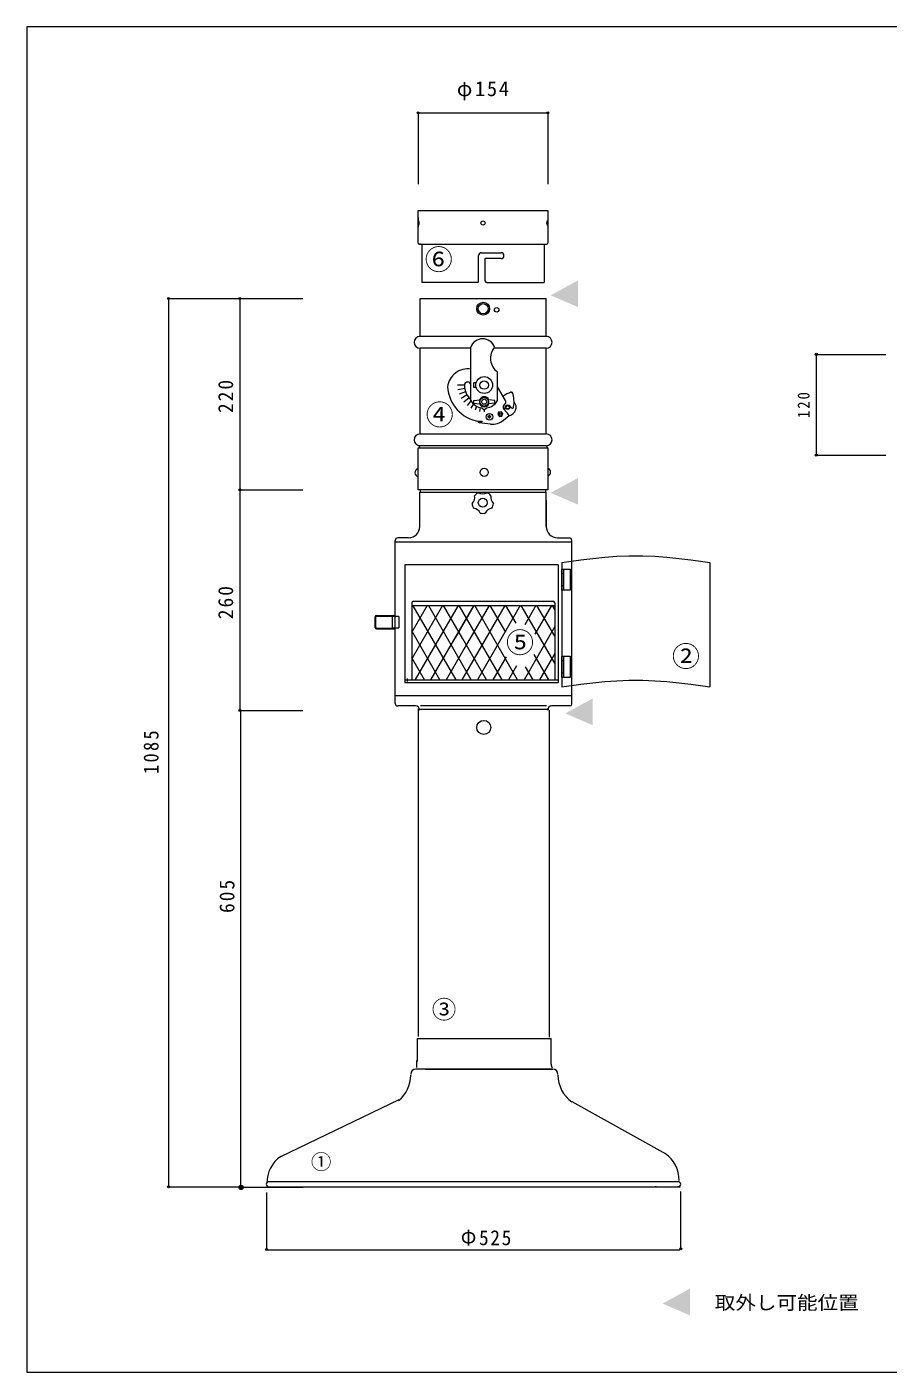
# Model space of a CAD drawing. Units: millimetres, scale not verified. Extents: x -1625 to 1655, y 831 to 3135.
# Drawn here: x -1625 to -151, y 831 to 3135 of the extents above; entities that cross this region are included whole.
import ezdxf
from ezdxf.enums import TextEntityAlignment as Align

# ---------------------------------------------------------------- set-up
doc = ezdxf.new("R2010")
doc.units = ezdxf.units.MM
doc.header["$LTSCALE"] = 7
doc.header["$PDMODE"] = 32
doc.header["$PDSIZE"] = 3.5
doc.layers.add('0-0', color=7, linetype='Continuous', lineweight=9)
doc.styles.add('ＭＳ ゴシック', font='')
doc.styles.get('ＭＳ ゴシック').set_extended_font_data('MS Gothic')

msp = doc.modelspace()

# ---------------------------------------------------------------- hatches: boundary and pattern name
at = {"layer": '0-0'}
msp.add_hatch(color=256, dxfattribs=at).paths.add_polyline_path([(-1255.069, 1147.239, 1), (-1262.207, 1147.239, 1)])

# ---------------------------------------------------------------- linework, layer by layer
for p, q in [((-955.378, 2987.87), (-733.618, 2987.87)), ((-955.378, 2987.87), (-955.378, 2865.381)), ((-733.618, 2987.87), (-733.618, 2865.381)), ((-955.378, 2820.629), (-733.618, 2820.629)), ((-955.378, 2764.469), (-955.378, 2820.629)), ((-733.618, 2820.629), (-733.618, 2764.469)), ((-955.378, 2808.486), (-955.378, 2792.087)), ((-951.058, 2763.029), (-953.938, 2763.029)), ((-952.498, 2763.029), (-736.498, 2763.029)), ((-948.944, 2762.736), (-948.944, 2697.216)), ((-852.082, 2699.616), (-852.082, 2743.422)), ((-847.282, 2748.222), (-813.473, 2748.222)), ((-808.673, 2742.942), (-808.673, 2743.422)), ((-739.853, 2762.902), (-739.853, 2697.216)), ((-737.938, 2763.029), (-735.058, 2763.029)), ((-813.473, 2738.142), (-840.562, 2738.142)), ((-840.562, 2699.616), (-840.562, 2738.142)), ((-854.482, 2697.216), (-948.944, 2697.216)), ((-838.162, 2697.216), (-739.853, 2697.216)), ((-1383.121, 2669.786), (-1383.121, 1148.2)), ((-1383.121, 2669.786), (-1262.72, 2669.786)), ((-1260.877, 2669.786), (-1260.877, 2342.08)), ((-1260.877, 2669.786), (-1152.734, 2669.786)), ((-952.273, 2604.842), (-952.273, 2669.786)), ((-952.273, 2669.786), (-736.273, 2669.786)), ((-736.273, 2604.842), (-736.273, 2669.786)), ((-734.833, 2604.842), (-953.713, 2604.842)), ((-952.273, 2437.802), (-952.273, 2584.682)), ((-866.444, 2584.682), (-952.273, 2584.682)), ((-865.455, 2494.914), (-865.455, 2586.354)), ((-736.273, 2584.682), (-824.894, 2584.682)), ((-736.273, 2437.802), (-736.273, 2584.682)), ((-273.714, 2574.103), (-273.714, 2401.303)), ((-273.714, 2574.103), (-154.416, 2574.103)), ((-819.375, 2494.914), (-819.375, 2543.874)), ((-876.245, 2521.554), (-888.169, 2521.554)), ((-875.731, 2515.68), (-887.474, 2513.609)), ((-860.415, 2517.594), (-860.415, 2525.514)), ((-856.26, 2525.514), (-860.415, 2525.514)), ((-856.26, 2517.594), (-860.415, 2517.594)), ((-805.884, 2494.886), (-819.585, 2518.368)), ((-874.205, 2509.984), (-885.41, 2505.905)), ((-871.713, 2504.639), (-882.039, 2498.677)), ((-868.331, 2499.809), (-877.465, 2492.144)), ((-865.163, 2494.444), (-871.825, 2486.505)), ((-860.993, 2489.377), (-865.292, 2481.93)), ((-860.406, 2490.672), (-849.615, 2489.232)), ((-824.424, 2490.672), (-835.215, 2489.232)), ((-809.3, 2486.051), (-806.197, 2490.068)), ((-855.579, 2485.387), (-858.064, 2478.56)), ((-849.243, 2482.833), (-850.36, 2476.495)), ((-842.415, 2479.074), (-842.415, 2475.8)), ((-835.465, 2466.526), (-835.407, 2467.965)), ((-834.026, 2466.468), (-835.465, 2466.526)), ((-833.968, 2467.907), (-835.407, 2467.965)), ((-834.084, 2465.03), (-834.026, 2466.468)), ((-833.968, 2467.907), (-833.91, 2469.346)), ((-832.471, 2469.288), (-833.91, 2469.346)), ((-832.645, 2464.972), (-832.587, 2466.411)), ((-831.148, 2466.353), (-832.587, 2466.411)), ((-832.529, 2467.849), (-832.471, 2469.288)), ((-831.091, 2467.791), (-832.529, 2467.849)), ((-831.148, 2466.353), (-831.091, 2467.791)), ((-809.343, 2461.288), (-799.684, 2469.642)), ((-802.693, 2473.12), (-809.149, 2480.584)), ((-799.684, 2469.642), (-802.693, 2473.12)), ((-795.726, 2482.675), (-797.743, 2485.007)), ((-852.553, 2459.412), (-845.775, 2459.72)), ((-852.488, 2457.973), (-852.553, 2459.412)), ((-851.188, 2456.62), (-851.032, 2458.039)), ((-831.323, 2454.441), (-851.188, 2456.62)), ((-832.645, 2464.972), (-834.084, 2465.03)), ((-952.567, 2438.038), (-736.505, 2438.038)), ((-955.61, 2342.08), (-955.61, 2414.08)), ((-862.273, 2417.642), (-955.153, 2417.642)), ((-952.979, 2413.716), (-952.979, 2417.128)), ((-736.273, 2417.642), (-862.273, 2417.642)), ((-734.686, 2414.058), (-734.686, 2417.732)), ((-273.714, 2401.303), (-154.416, 2401.303)), ((-273.714, 2401.303), (-154.416, 2401.303)), ((-1260.877, 2342.08), (-1152.734, 2342.08)), ((-1260.877, 2342.08), (-1260.877, 1964.197)), ((-733.338, 2342.08), (-955.61, 2342.08)), ((-952.564, 2279.042), (-952.564, 2338.187)), ((-952.564, 2338.187), (-736.273, 2338.187)), ((-952.298, 2342.032), (-952.298, 2338.132)), ((-737.261, 2341.658), (-737.261, 2338.658)), ((-736.273, 2279.042), (-736.273, 2338.187)), ((-736.273, 2324.642), (-736.273, 2277.124)), ((-971.764, 2259.842), (-990.433, 2259.842)), ((-717.073, 2259.842), (-696.673, 2259.842)), ((-994.771, 2252.974), (-692.371, 2252.974)), ((-994.753, 1976.162), (-994.753, 2255.522)), ((-692.353, 2221.994), (-692.353, 2255.522)), ((-715.468, 2213.504), (-978.37, 2213.504)), ((-978.37, 2213.504), (-978.37, 2011.904)), ((-715.468, 2213.504), (-715.468, 2011.904)), ((-709.655, 2217.765), (-709.655, 2004.645)), ((-692.353, 2008.874), (-692.353, 2221.994)), ((-456.215, 2217.765), (-456.215, 2004.645)), ((-709.348, 2170.398), (-709.348, 2206.398)), ((-709.348, 2199.198), (-706.468, 2199.198)), ((-706.468, 2206.398), (-706.468, 2170.398)), ((-706.468, 2177.598), (-709.348, 2177.598)), ((-694.948, 2170.398), (-709.348, 2170.398)), ((-966.482, 2148.385), (-966.482, 2016.8)), ((-966.482, 2144.065), (-721.682, 2144.065)), ((-913.589, 2144.065), (-966.482, 2052.452)), ((-940.193, 2144.065), (-966.482, 2098.532)), ((-964.498, 2143.43), (-891.058, 2016.71)), ((-963.602, 2151.265), (-724.562, 2151.265)), ((-887.11, 2144.09), (-960.55, 2017.37)), ((-937.529, 2143.677), (-865.529, 2016.957)), ((-860.829, 2143.43), (-934.269, 2016.71)), ((-878.732, 2086.678), (-911.865, 2144.065)), ((-860.38, 2144.065), (-890.066, 2092.647)), ((-811.784, 2016.8), (-885.26, 2144.065)), ((-807.171, 2144.065), (-880.648, 2016.8)), ((-833.776, 2144.065), (-870.702, 2080.107)), ((-785.18, 2016.8), (-858.656, 2144.065)), ((-780.567, 2144.065), (-854.044, 2016.8)), ((-805.478, 2098.039), (-832.052, 2144.065)), ((-787.847, 2113.581), (-805.447, 2144.065)), ((-721.682, 2045.058), (-778.843, 2144.065)), ((-753.963, 2144.065), (-773.096, 2110.926)), ((-727.359, 2144.065), (-755.896, 2094.637)), ((-721.682, 2091.138), (-752.239, 2144.065)), ((-721.682, 2137.218), (-725.635, 2144.065)), ((-721.682, 2148.385), (-721.682, 2016.8)), ((-1029.268, 2106.047), (-1029.268, 2124.479)), ((-1028.116, 2106.047), (-1028.116, 2124.479)), ((-1026.964, 2126.783), (-997.012, 2126.783)), ((-1026.964, 2125.631), (-997.012, 2125.631)), ((-999.841, 2125.111), (-999.841, 2105.527)), ((-988.321, 2125.111), (-999.841, 2125.111)), ((-988.321, 2125.111), (-988.321, 2105.527)), ((-1026.964, 2104.895), (-997.012, 2104.895)), ((-1026.964, 2103.743), (-997.012, 2103.743)), ((-999.841, 2105.527), (-988.321, 2105.527)), ((-918.201, 2016.8), (-966.482, 2100.424)), ((-721.682, 2107.818), (-774.231, 2016.8)), ((-870.702, 2080.107), (-907.252, 2016.8)), ((-890.066, 2092.647), (-896.106, 2082.186)), ((-838.388, 2016.8), (-878.732, 2086.678)), ((-944.805, 2016.8), (-966.482, 2054.344)), ((-804.653, 2056.267), (-827.439, 2016.8)), ((-731.971, 2016.8), (-756.955, 2060.073)), ((-721.682, 2061.738), (-747.626, 2016.8)), ((-709.399, 2056.896), (-694.999, 2056.896)), ((-709.399, 2020.896), (-709.399, 2056.896)), ((-706.519, 2056.896), (-706.519, 2020.896)), ((-694.999, 2056.896), (-694.999, 2020.896)), ((-786.959, 2040.834), (-800.835, 2016.8)), ((-758.575, 2016.8), (-771.406, 2039.024)), ((-709.399, 2049.696), (-706.519, 2049.696)), ((-706.519, 2028.096), (-709.399, 2028.096)), ((-978.687, 2016.8), (-715.785, 2016.8)), ((-978.37, 2011.904), (-715.468, 2011.904)), ((-973.949, 2013.956), (-973.949, 2019.179)), ((-694.999, 2020.896), (-709.399, 2020.896)), ((-692.353, 1974.842), (-692.353, 2008.874)), ((-692.353, 1989.122), (-994.753, 1989.122)), ((-1260.877, 1964.197), (-1152.734, 1964.197)), ((-1258.903, 1147.171), (-1258.903, 1965.586)), ((-960.193, 1971.842), (-990.433, 1971.842)), ((-864.012, 1965.543), (-955.851, 1965.543)), ((-955.547, 1965.788), (-955.547, 1405.788)), ((-735.553, 1971.842), (-951.553, 1971.842)), ((-731.851, 1965.543), (-864.012, 1965.543)), ((-731.007, 1964.738), (-731.007, 1404.738)), ((-695.353, 1971.842), (-726.913, 1971.842)), ((-957.338, 1402.248), (-727.885, 1402.248)), ((-957.338, 1402.248), (-957.338, 1362.71)), ((-731.029, 1402.248), (-728.035, 1402.248)), ((-727.885, 1363.361), (-727.885, 1402.248)), ((-957.821, 1352.504), (-957.821, 1364.369)), ((-727.885, 1358.594), (-727.885, 1363.361)), ((-942.963, 1349.898), (-959.203, 1349.898)), ((-726.803, 1349.898), (-957.523, 1349.898)), ((-942.963, 1349.898), (-741.363, 1349.898)), ((-925.043, 1349.898), (-759.283, 1349.898)), ((-741.363, 1349.898), (-725.123, 1349.898)), ((-988.318, 1297.089), (-1191.318, 1199.789)), ((-692.533, 1294.42), (-531.533, 1204.82)), ((-1212.092, 1157.26), (-547.952, 1157.26)), ((-1137.604, 1157.258), (-547.952, 1157.258)), ((-549.449, 1157.191), (-541.049, 1157.191)), ((-541.32, 1157.26), (-510.208, 1157.26)), ((-511.051, 1157.242), (-510.463, 1157.242)), ((-1383.121, 1148.2), (-1262.72, 1148.2)), ((-1152.329, 1147.171), (-1258.903, 1147.171)), ((-1214.995, 1138.691), (-1214.995, 1040.691)), ((-1211.392, 1147.992), (-547.952, 1147.992)), ((-547.952, 1148.298), (-549.464, 1148.298)), ((-548.62, 1148.164), (-540.92, 1148.164)), ((-541.32, 1147.992), (-510.208, 1147.992)), ((-511.051, 1148.282), (-510.463, 1148.282)), ((-510.463, 1148.282), (-511.051, 1148.282)), ((-510.208, 1147.992), (-506.995, 1147.992)), ((-506.013, 1140.012), (-506.013, 1042.012)), ((-1214.386, 1040.489), (-507.386, 1040.489))]:
    msp.add_line(p, q, dxfattribs=at)
for points in [[(1654.617, 830.948), (1654.617, 3134.948), (-1625.383, 3134.948)], [(-1625.383, 3134.948), (-1625.383, 830.948), (1654.617, 830.948)], [(-860.406, 2490.672), (-860.406, 2494.992), (-849.615, 2496.432)], [(-824.424, 2490.672), (-824.424, 2494.992), (-835.215, 2496.432)], [(-846.375, 2482.247), (-842.415, 2479.074), (-838.455, 2482.247)], [(-852.488, 2457.973), (-845.71, 2458.281), (-845.775, 2459.72)], [(-955.61, 2414.08), (-733.338, 2414.08), (-733.338, 2342.08)], [(-709.655, 2217.765), (-697.723, 2219.387), (-677.152, 2222.1), (-656.581, 2224.579), (-636.009, 2226.677), (-615.438, 2228.245), (-594.866, 2229.137), (-582.935, 2229.285), (-571.003, 2229.137), (-550.432, 2228.245), (-529.861, 2226.677), (-509.289, 2224.579), (-488.718, 2222.1), (-468.146, 2219.387), (-456.215, 2217.765)], [(-709.348, 2206.398), (-694.948, 2206.398), (-694.948, 2170.398)], [(-709.655, 2004.645), (-697.723, 2006.267), (-677.152, 2008.98), (-656.581, 2011.459), (-636.009, 2013.557), (-615.438, 2015.125), (-594.866, 2016.017), (-582.935, 2016.165), (-571.003, 2016.017), (-550.432, 2015.125), (-529.861, 2013.557), (-509.289, 2011.459), (-488.718, 2008.98), (-468.146, 2006.267), (-456.215, 2004.645)]]:
    msp.add_lwpolyline(points, dxfattribs=at)
msp.add_lwpolyline([(-817.671, 2475.028), (-819.087, 2470.947), (-816.261, 2467.679), (-812.018, 2468.493), (-810.602, 2472.574), (-813.428, 2475.841)], close=True, dxfattribs=at)
for centre, radius in [((-844.498, 2799.029), 3.6), ((-844.081, 2652.328), 11.04), ((-843.98, 2652.309), 8.64), ((-820.997, 2650.435), 3.84), ((-842.415, 2521.554), 14.4), ((-842.415, 2521.554), 7.2), ((-842.415, 2492.832), 7.2), ((-842.415, 2492.832), 4.32), ((-833.278, 2467.159), 5.76), ((-814.845, 2471.76), 2.16), ((-802.1, 2483.399), 3.6), ((-802.1, 2483.399), 2.88), ((-842.445, 2372.006), 7), ((-844.894, 2320.124), 7.56), ((-843.162, 1935.155), 12), ((-1258.638, 1147.239), 3.569)]:
    msp.add_circle(centre, radius, dxfattribs=at)
for centre, radius, start, end in [((-953.938, 2764.469), 1.44, 180, 270), ((-847.282, 2743.422), 4.8, 90, 180), ((-813.473, 2743.422), 4.8, 0, 90), ((-813.473, 2742.942), 4.8, 270, 0), ((-735.058, 2764.469), 1.44, 270, 0), ((-854.482, 2699.616), 2.4, 270, 0), ((-838.162, 2699.616), 2.4, 180, 270), ((-952.273, 2594.762), 10.08, 90, 270), ((-736.273, 2594.762), 10.08, 270, 90), ((-845.013, 2579.044), 21.71, 19.67743, 160.32256), ((-802.785, 2567.461), 28.836, 139.06517, 234.87869), ((-870.628, 2514.523), 34.622, 81.40654, 172.99953), ((-842.415, 2521.554), 62.64, 182.57289, 262.23984), ((-870.855, 2521.249), 5.399, 90, 181.22952), ((-842.415, 2521.554), 33.84, 180.51668, 227.08981), ((-870.855, 2521.249), 5.399, 3.23477, 90), ((-842.415, 2508.914), 26.96, 211.28448, 261.55359), ((-842.415, 2492.832), 8.64, 90, 156.05156), ((-842.415, 2492.832), 8.64, 203.94843, 336.05156), ((-842.415, 2492.832), 8.64, 23.94843, 90), ((-842.415, 2508.914), 26.96, 278.4464, 328.7155), ((-779.686, 2459.707), 52.426, 109.2178, 125.62424), ((-809.615, 2492.709), 4.32, 322.30957, 30.26373), ((-802.1, 2483.399), 14.4, 277.19296, 41.19754), ((-802.1, 2481.239), 28.44, 73.48132, 80.26373), ((-795.86, 2507.385), 2.16, 80.26373, 119.82397), ((-795.86, 2507.385), 2.16, 358.37778, 80.26373), ((-840.101, 2492.356), 48.839, 350.44992, 19.28555), ((-805.882, 2483.41), 4.32, 142.30957, 220.8582), ((-802.1, 2481.239), 5.76, 45, 220.8582), ((-794.092, 2484.088), 2.16, 220.8582, 4.3978), ((-828.184, 2483.07), 28.8, 263.74202, 310.8582), ((-952.273, 2427.722), 10.08, 90, 270), ((-736.273, 2427.722), 10.08, 270, 90), ((-954.049, 2371.57), 7, 104.93142, 258.69007), ((-735.637, 2372.442), 7, 288.43495, 70.34618), ((-872.627, 2329.135), 14.04, 312.17187, 11.82813), ((-844.894, 2320.124), 18.36, 112.35627, 139.64373), ((-844.894, 2349.284), 14.04, 240.17187, 299.82813), ((-844.894, 2320.124), 18.36, 40.35627, 67.64373), ((-817.161, 2329.135), 14.04, 168.17187, 227.82813), ((-844.894, 2320.124), 18.36, 184.35627, 211.64373), ((-862.034, 2296.534), 14.04, 24.17187, 83.82813), ((-827.754, 2296.534), 14.04, 96.17187, 155.82813), ((-844.948, 2320.124), 18.36, 328.35627, 355.64373), ((-844.894, 2320.124), 18.36, 328.35627, 355.64373), ((-844.894, 2320.124), 18.36, 256.35627, 283.64373), ((-990.433, 2255.522), 4.32, 90, 180), ((-971.764, 2279.042), 19.2, 270, 0), ((-717.073, 2279.042), 19.2, 180, 270), ((-696.673, 2255.522), 4.32, 0, 90), ((-963.602, 2148.385), 2.88, 90, 180), ((-724.562, 2148.385), 2.88, 0, 90), ((-1026.964, 2124.479), 2.304, 90, 180), ((-1026.964, 2124.479), 1.152, 90, 180), ((-997.012, 2124.479), 2.304, 15.93796, 90), ((-997.012, 2124.479), 1.152, 33.31165, 90), ((-1026.964, 2106.047), 2.304, 180, 270), ((-1026.964, 2106.047), 1.152, 180, 270), ((-997.012, 2106.047), 1.152, 270, 333.20451), ((-997.012, 2106.047), 2.304, 270, 346.97339), ((-990.433, 1976.162), 4.32, 180, 270), ((-960.193, 1964.642), 7.2, 0, 90), ((-726.913, 1964.642), 7.2, 90, 180), ((-695.353, 1974.842), 3, 270, 0), ((-1024.163, 1339.641), 56, 308.98593, 0), ((-959.203, 1340.938), 8.96, 90, 180), ((-717.885, 1358.594), 10, 180, 221.01785), ((-725.123, 1340.938), 8.96, 0, 90), ((-660.163, 1339.641), 56, 180, 235.00798), ((-1158.689, 1154.552), 56, 124.99202, 180), ((-564.447, 1159.391), 56, 0, 55.00798), ((-1211.059, 1152.68), 4.48, 90, 180), ((-1211.059, 1152.68), 4.48, 180, 270), ((-510.463, 1152.762), 4.48, 0, 90), ((-510.463, 1152.762), 4.48, 270, 0)]:
    msp.add_arc(centre, radius, start, end, dxfattribs=at)
for centre, start_param, end_param in [((-955.378, 2799.029), 3.14159265, 6.28318531), ((-733.618, 2799.029), 0, 3.14159265)]:
    msp.add_ellipse(centre, major_axis=(0, 3.744), ratio=0.5, start_param=start_param, end_param=end_param, dxfattribs=at)
for p in [(-955.378, 2987.87), (-733.618, 2987.87), (-1383.121, 2669.786), (-1260.877, 2669.786), (-273.714, 2574.103), (-273.714, 2401.303), (-1260.877, 2342.08), (-1260.877, 1964.197), (-1383.121, 1148.2), (-1214.995, 1040.761), (-505.741, 1041.965)]:
    msp.add_point(p, dxfattribs=at)
for points in [[(-728.747, 2675.28), (-681.803, 2700.773), (-681.803, 2655.072)], [(-728.747, 2336.897), (-681.803, 2362.39), (-681.803, 2316.689)], [(-703.565, 1959.167), (-656.621, 1984.66), (-656.621, 1938.959)], [(-537.128, 948.345), (-490.184, 973.838), (-490.184, 928.137)]]:
    msp.add_solid(points, dxfattribs=at)

# ---------------------------------------------------------------- texts
at = {"layer": '0-0', "style": 'ＭＳ ゴシック'}
for s, height, p in [('⑥', 35.19, (-944.238, 2708.413)), ('④', 35.19, (-942.583, 2442.468)), ('⑤', 35.19, (-805.117, 2052.317)), ('②', 35.19, (-521.044, 2028.655)), ('③', 30.79, (-932.148, 1427.321)), ('①', 25.66, (-1139.072, 1170.495))]:
    msp.add_text(s, height=height, dxfattribs=at).set_placement(p, align=Align.BOTTOM_LEFT)
at = {"layer": '0-0', "style": 'ＭＳ ゴシック', "width": 1.1}
msp.add_text('取外し可能位置', height=23.46, dxfattribs=at).set_placement((-447.578, 931.131), align=Align.BOTTOM_LEFT)
at = {"layer": '0-0', "char_height": 25.66, "attachment_point": 7, "style": 'ＭＳ ゴシック'}
for s, insert in [('\\T1.17;φ154', (-889.201, 3009.368)), ('\\T1.17;\\W0.95;Φ525', (-882.455, 1047.44))]:
    msp.add_mtext(s, dxfattribs=dict(at, insert=insert))
at = {"layer": '0-0', "attachment_point": 7, "rotation": 90, "style": 'ＭＳ ゴシック'}
for s, insert, char_height in [('\\T1.21;\\W0.95;220', (-1271.912, 2473.638), 25.66), ('\\T1.27;\\W0.9;120', (-284.914, 2464.953), 20.53), ('\\T1.21;\\W0.95;260', (-1271.912, 2120.517), 25.66), ('\\T1.25;\\W0.9;1085', (-1399.647, 1855.413), 25.66), ('\\T1.21;\\W0.95;605', (-1269.705, 1617.319), 25.66)]:
    msp.add_mtext(s, dxfattribs=dict(at, insert=insert, char_height=char_height))

doc.saveas('drawing.dxf')
